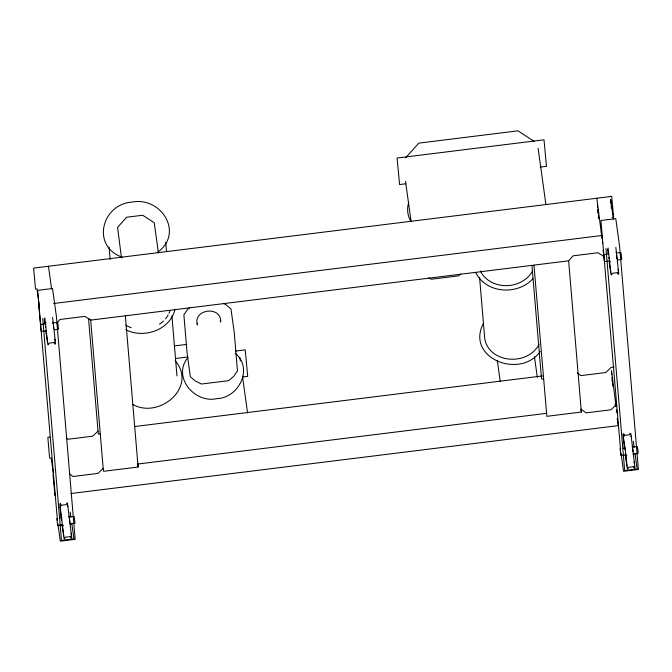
<?xml version="1.0" encoding="UTF-8"?>
<svg xmlns="http://www.w3.org/2000/svg" width="672" height="672" viewBox="0 0 672 672"><rect width="100%" height="100%" fill="white"/><g stroke="black" fill="none" stroke-linecap="round" stroke-linejoin="round"><path stroke-width="1.01" d="M197.425 323.224L197.4 324.971C192.511 308.834 221.659 305.357 220.685 322.081L220.189 320.401M47.536 341.872L44.806 317.822M56.809 518.49L57.674 525.454L62.756 524.824M61.421 517.028L61.513 518.381M63.773 535.912L60.152 506.864M67.788 506.503L67.805 505.915M608.42 253.134L608.513 254.486M610.772 272.009L608.051 247.96M620.046 448.627L620.911 455.591L625.993 454.961L623.389 437.002M624.658 447.166L624.851 449.434M627.01 466.04L625.968 454.944M631.025 436.64L631.05 436.052M633.394 454.927L633.368 454.297M174.997 309.305C170.369 330.036 143.556 339.15 125.672 329.65M408.769 202.306C406.636 208.496 407.492 215.897 410.92 221.458M187.942 357.563C171.864 376.656 194.536 403.746 216.787 398.639C238.77 398.152 253.705 368.088 235.166 353.262M483.605 322.972C464.839 358.008 520.052 379.705 540.204 351.582M539.078 344.131C528.402 366.114 489.266 363.955 484.73 338.612L479.606 277.687M56.818 323.039L59.959 319.477L84.874 316.386L90.863 320.09L568.63 260.82L573.031 255.839L597.946 252.748L603.935 256.444M405.577 157.828L418.816 143.136L517.994 130.83L534.064 141.322M88.528 318.444L98.011 431.08L92.761 436.17L67.847 439.261L66.385 438.169M90.619 319.2L103.177 468.325L97.927 473.416L73.021 476.507L69.35 473.794M616.258 404.687L611.008 409.777L586.093 412.868L580.952 409.063L581.364 412.037L546.857 416.321L533.971 265.255M157.651 252.235C184.246 233.075 161.314 196.577 132.266 202.045C101.59 204.095 90.947 246.28 122.245 257.2M189.731 307.608L187.53 309.49L183.876 314.84L187.135 353.531L190.361 376.757L195.35 381.032L201.491 384.023L228.698 380.654L233.814 376.261L237.476 370.91L234.217 332.22L230.992 308.994L226.002 304.718L223.364 303.433M460.79 273.974L458.598 275.856L431.399 279.233L428.761 277.948M532.829 278.788C517.843 295.378 486.503 293.731 475.994 273.017M405.829 183.767L399.58 184.548L397.085 158.038L543.992 139.81L546.487 166.32L540.238 167.101M612.167 217.526L613.628 217.35L611.705 196.392L33.6 268.103L35.524 289.061L36.985 288.876L39.295 305.491M53.634 303.517L602.011 235.494L602.423 238.468M46.284 322.862L45.184 322.997L45.276 324.349M45.478 323.854L40.396 324.484L40.757 328.045L41.261 331.447L46.343 330.817M52.592 322.972L57.708 322.434L58.54 329.305L54.474 329.809M608.714 253.982L603.632 254.612L603.994 258.182L604.498 261.576L609.58 260.946M616.846 252.974L620.911 252.47L621.415 255.872L621.776 259.434L617.711 259.938M610.604 261.71L609.512 261.845L609.286 260.644M54.373 342.502L48.72 343.199L48.577 344.694L47.897 344.778L45.704 330.473M617.61 272.63L611.957 273.336L611.814 274.823L611.134 274.907L609.168 262.408M54.214 342.056L54.869 343.913L55.549 343.829L52.618 317.335M617.45 272.194L618.114 274.042L618.794 273.958L615.854 247.464M174.342 345.937L186.74 344.4M175.409 358.52L187.908 356.975M235.838 351.028L245.213 349.868L247.708 376.379L242.5 377.017M49.829 437.052L47.846 437.296L49.358 455.28L49.778 458.254L51.232 458.069L53.399 473.651M134.442 426.56L542.48 375.942M614.057 367.063L611.083 367.433L605.842 372.523L580.927 375.614L577.256 372.901M100.38 433.81L98.423 434.053L98.011 431.08M543.64 378.823L541.682 379.067L541.271 376.093L531.964 265.549M137.533 464.066L546.605 413.322M125.37 315.806L138.104 467.023L103.597 471.307L103.177 468.325M70.846 493.534L618.181 425.636L617.182 418.421M61.933 524.504L64.134 538.81L64.806 538.726L64.949 537.23L70.602 536.533L70.451 536.088L71.106 537.944L71.786 537.86L67.444 503.017L66.763 503.101L66.629 504.596L60.976 505.294L61.127 505.739L60.472 503.882L59.791 503.966L61.043 517.289M623.708 434.02L624.372 435.876L623.708 434.02L623.028 434.104L623.011 434.809L624.28 447.418M624.212 435.431L629.866 434.725L630.008 433.238L630.857 433.642L635.023 467.989L634.343 468.073L633.688 466.225M59.85 518.112L61.883 517.86M68.998 516.978L74.08 516.348L74.592 519.75L74.953 523.312L69.871 523.942M623.095 448.249L625.128 447.997M632.243 447.115L637.325 446.485L637.829 449.879L638.19 453.449L633.108 454.079M63.596 525.613L62.504 525.748L62.278 524.546M626.842 455.742L625.741 455.876L625.388 453.793M633.839 466.67L628.194 467.368L628.051 468.854L627.371 468.938L625.17 454.642M132.871 404.519C159.34 419.32 197.644 387.072 175.216 360.788M616.081 252.185L616.199 252.714M617.938 273.554L618.114 274.042M632.31 446.216L632.428 446.746M634.175 467.594L634.343 468.073M52.836 322.048L53.063 323.249M55.188 340.922L54.793 339.158M54.701 343.426L54.869 343.913M46.267 331.716L46.049 330.515M69.073 516.079L69.3 517.28M60.472 503.882L60.64 504.37M70.938 537.457L71.106 537.944M618.03 269.287L618.29 270.656M71.03 533.19L71.282 534.551M634.032 461.832L634.267 463.319M613.393 219.29L610.655 199.55L610.991 203.549M633.318 441.302L634.15 447.325M635.015 453.516L637.157 468.989L624.674 470.534L605.993 248.648M596.837 198.24L601.978 238.451M602.406 241.567L602.692 243.642M598.349 216.216L598.643 218.282M603.078 250.253L603.8 255.452M616.081 406.602L611.503 370.406M616.51 409.718L616.946 412.835M615.174 403.973L615.46 406.039M620.55 449.77L600.911 220.492L615.77 218.644L619.609 246.33L638.4 469.459L623.54 471.299L620.978 452.844M538.112 148.319L545.916 204.557M534.467 356.832L537.314 377.32M497.305 360.36L500.186 381.133M405.535 181.415L411.071 221.29M239.921 357.781L240.341 360.856M242.474 376.194L247.582 413.003M158.424 252.89L154.249 222.776L142.699 215.242L126.68 217.232L117.583 227.329L121.472 257.905M137.693 464.05L138.104 467.023M48.46 266.263L51.61 288.952M70.216 512.156L70.913 517.188M71.77 523.379L73.92 538.852L61.438 540.397L42.756 318.511M40.698 326.306L38.766 305.357M54.944 495.508L53.021 474.55M57.456 520.657L37.666 290.354L52.534 288.515L56.372 316.201L75.163 539.322L60.295 541.17L57.884 523.732M632.663 448.3L633.083 451.601M616.568 255.31L616.972 258.628M608.874 257.594L609.017 258.72M69.569 519.212L69.964 522.522M53.474 326.298L53.735 328.49M45.494 326.332L45.637 327.457M607.564 249.144L608.051 253.386M44.318 319.007L44.806 323.249M61.606 519.296L61.732 520.363M611.159 205.548L611.411 208.538M598.08 211.042L598.248 213.074M598.424 215.116L598.676 218.173M612.326 380.234L612.839 386.35M597.341 204.229L597.593 207.228M597.761 209.227L598.097 213.217M611.512 372.431L611.68 374.422M611.932 377.42L612.268 381.419M568.63 260.82L581.364 412.037M165.707 242.214L166.488 251.504M171.923 316.025L176.971 375.984M109.074 247.153L110.124 259.543M532.434 271.152A28.451 24.326 -4.8 0 1 505.848 285.65A28.451 24.326 -4.8 0 1 480.346 270.917M169.974 310.615A28.451 24.326 -4.8 0 1 169 313.244M168.16 314.924A28.451 24.326 -4.8 0 1 165.438 318.906M163.43 321.056A28.451 24.326 -4.8 0 1 159.491 324.198M131.258 327.701A28.451 24.326 -4.8 0 1 125.723 325.122"/></g></svg>
